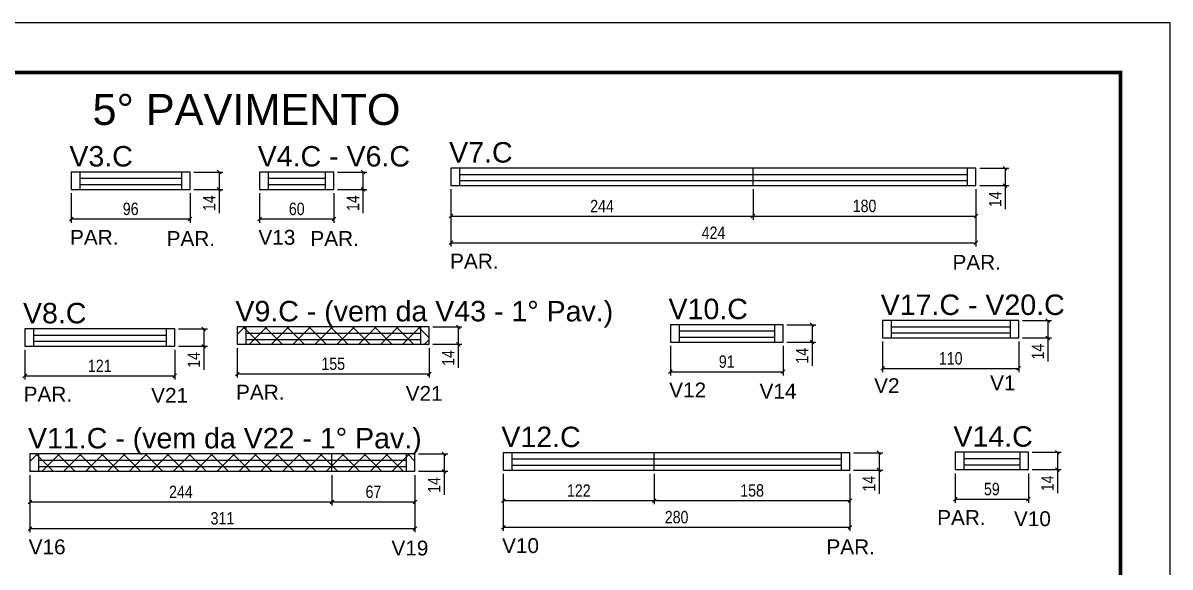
# Model space of a CAD drawing. Extents: x 2489 to 8743, y 745 to 4092.
# Drawn here: x 7817 to 8743, y 2504 to 2944 of the extents above; entities that cross this region are included whole.
import ezdxf

# ---------------------------------------------------------------- set-up
doc = ezdxf.new("R2010")
doc.units = 0
doc.linetypes.add('DASHED', pattern=[0.75, 0.5, -0.25])
for name, color, linetype in [('5', 5, 'Continuous'), ('COTA', 241, 'Continuous'), ('NOMENCLATURA', 7, 'Continuous'), ('Painéis', 200, 'Continuous'), ('SARR_2.2x7', 40, 'Continuous'), ('SARR_EDITAR', 141, 'Continuous')]:
    doc.layers.add(name, color=color, linetype=linetype)
for name, color, linetype, lineweight in [('Folhas', 255, 'Continuous', 9), ('REAPROVEITAMENTO', 251, 'Continuous', 9), ('SARRAFO DE PRESSAO', 251, 'DASHED', 9)]:
    doc.layers.add(name, color=color, linetype=linetype, lineweight=lineweight)
doc.styles.add('ARIAL', font='arial.ttf')
doc.styles.add('COTA TECNICA', font='techl___.ttf', dxfattribs={"height": 10})
doc.styles.add('COTA TECNICA-50', font='techl___.ttf', dxfattribs={"height": 10})
doc.styles.get("Standard").update_dxf_attribs({"font": 'arial.ttf'})
doc.dimstyles.new('COTA PAINEL-50', dxfattribs={"dimtxt": 10, "dimasz": 3, "dimexe": 3, "dimexo": 3, "dimgap": 3, "dimtad": 1, "dimdec": 1, "dimzin": 12, "dimdsep": 46, "dimtxsty": 'COTA TECNICA-50', "dimblk1": 'OBLIQUE', "dimblk2": 'OBLIQUE', "dimsah": 1, "dimcen": 0.9, "dimclrd": 4, "dimclre": 4, "dimclrt": 240, "dimadec": 1, "dimazin": 3, "dimtfac": 1, "dimtdec": 1, "dimtmove": 0, "dimatfit": 3, "dimfxl": 1, "dimtolj": 1, "dimtzin": 12, "dimarcsym": 0})
doc.dimstyles.new('PAINEL', dxfattribs={"dimtxt": 10, "dimasz": 3, "dimexe": 3, "dimexo": 3, "dimgap": 3, "dimtad": 1, "dimdec": 1, "dimzin": 12, "dimdsep": 46, "dimtxsty": 'COTA TECNICA', "dimblk1": 'OBLIQUE', "dimblk2": 'OBLIQUE', "dimsah": 1, "dimcen": 0.9, "dimclrd": 4, "dimclre": 4, "dimclrt": 240, "dimadec": 1, "dimazin": 3, "dimtfac": 1, "dimtdec": 1, "dimtmove": 0, "dimatfit": 3, "dimfxl": 1, "dimtolj": 1, "dimtzin": 12, "dimarcsym": 0})

# ---------------------------------------------------------------- blocks, each defined once
blk = doc.blocks.new('9999999999')
at = {"layer": 'Folhas'}
blk.add_lwpolyline([(98138.98, 34190.21), (99623.98, 34190.21), (99623.98, 35240.21), (98138.98, 35240.21)], close=True, dxfattribs=at)
at = {"layer": 'Folhas', "color": 30, "const_width": 3}
blk.add_lwpolyline([(98213.98, 34230.21), (99583.98, 34230.21), (99583.98, 35200.21), (98213.98, 35200.21)], close=True, dxfattribs=at)
blk = doc.blocks.new('_Oblique')
at = {"color": 0, "linetype": 'ByBlock', "lineweight": -2}
blk.add_line((-0.5, -0.5), (0.5, 0.5), dxfattribs=at)
blk = doc.blocks.new('*D167')
at = {"layer": 'COTA', "color": 4, "linetype": 'ByBlock', "lineweight": -2, "transparency": 16777216}
for p, q in [((7855.54, 2806.07), (7855.54, 2782.2)), ((7951.54, 2806.07), (7951.54, 2782.2)), ((7855.54, 2785.2), (7951.54, 2785.2))]:
    blk.add_line(p, q, dxfattribs=at)
at = {"layer": 'Defpoints', "color": 0, "linetype": 'ByBlock', "transparency": 16777216}
for p in [(7855.54, 2809.07), (7951.54, 2809.07), (7951.54, 2785.2)]:
    blk.add_point(p, dxfattribs=at)
at = {"layer": 'COTA', "color": 4, "linetype": 'ByBlock', "lineweight": -2, "transparency": 16777216, "xscale": 3, "yscale": 3, "zscale": 3, "rotation": 180}
blk.add_blockref('_Oblique', (7855.54, 2785.2), dxfattribs=at)
at = {"layer": 'COTA', "color": 4, "linetype": 'ByBlock', "lineweight": -2, "transparency": 16777216, "xscale": 3, "yscale": 3, "zscale": 3}
blk.add_blockref('_Oblique', (7951.54, 2785.2), dxfattribs=at)
at = {"layer": 'COTA', "color": 240, "linetype": 'ByBlock', "transparency": 16777216, "insert": (7903.54, 2793.33), "char_height": 10, "attachment_point": 5, "style": 'COTA TECNICA-50'}
blk.add_mtext('\\A1;96', dxfattribs=at)
blk = doc.blocks.new('*D168')
at = {"layer": 'COTA', "color": 4, "lineweight": -2, "transparency": 16777216}
for p, q in [((7954.54, 2823.07), (7978.01, 2823.07)), ((7975.01, 2823.07), (7975.01, 2809.07)), ((7954.54, 2809.07), (7978.01, 2809.07)), ((7975.01, 2809.07), (7975.01, 2789.96))]:
    blk.add_line(p, q, dxfattribs=at)
at = {"layer": 'Defpoints', "color": 0, "transparency": 16777216}
for p in [(7951.54, 2823.07), (7951.54, 2809.07), (7975.01, 2809.07)]:
    blk.add_point(p, dxfattribs=at)
at = {"layer": 'COTA', "color": 4, "lineweight": -2, "transparency": 16777216, "xscale": 3, "yscale": 3, "zscale": 3}
for p, rotation in [((7975.01, 2823.07), 90), ((7975.01, 2809.07), 270)]:
    blk.add_blockref('_Oblique', p, dxfattribs=dict(at, rotation=rotation))
at = {"layer": 'COTA', "color": 240, "transparency": 16777216, "insert": (7966.94, 2798.02), "char_height": 10, "attachment_point": 5, "rotation": 90, "style": 'COTA TECNICA'}
blk.add_mtext('\\A1;14', dxfattribs=at)
blk = doc.blocks.new('*D169')
at = {"layer": 'COTA', "color": 4, "linetype": 'ByBlock', "lineweight": -2, "transparency": 16777216}
for p, q in [((7818.06, 2679.4), (7818.06, 2655.53)), ((7939.06, 2679.4), (7939.06, 2655.53)), ((7818.06, 2658.53), (7939.06, 2658.53))]:
    blk.add_line(p, q, dxfattribs=at)
at = {"layer": 'Defpoints', "color": 0, "linetype": 'ByBlock', "transparency": 16777216}
for p in [(7818.06, 2682.4), (7939.06, 2682.4), (7939.06, 2658.53)]:
    blk.add_point(p, dxfattribs=at)
at = {"layer": 'COTA', "color": 4, "linetype": 'ByBlock', "lineweight": -2, "transparency": 16777216, "xscale": 3, "yscale": 3, "zscale": 3, "rotation": 180}
blk.add_blockref('_Oblique', (7818.06, 2658.53), dxfattribs=at)
at = {"layer": 'COTA', "color": 4, "linetype": 'ByBlock', "lineweight": -2, "transparency": 16777216, "xscale": 3, "yscale": 3, "zscale": 3}
blk.add_blockref('_Oblique', (7939.06, 2658.53), dxfattribs=at)
at = {"layer": 'COTA', "color": 240, "linetype": 'ByBlock', "transparency": 16777216, "insert": (7878.56, 2666.58), "char_height": 10, "attachment_point": 5, "style": 'COTA TECNICA-50'}
blk.add_mtext('\\A1;121', dxfattribs=at)
blk = doc.blocks.new('*D170')
at = {"layer": 'COTA', "color": 4, "lineweight": -2, "transparency": 16777216}
for p, q in [((7942.06, 2696.4), (7965.54, 2696.4)), ((7962.54, 2696.4), (7962.54, 2682.4)), ((7942.06, 2682.4), (7965.54, 2682.4)), ((7962.54, 2682.4), (7962.54, 2663.29))]:
    blk.add_line(p, q, dxfattribs=at)
at = {"layer": 'Defpoints', "color": 0, "transparency": 16777216}
for p in [(7939.06, 2696.4), (7939.06, 2682.4), (7962.54, 2682.4)]:
    blk.add_point(p, dxfattribs=at)
at = {"layer": 'COTA', "color": 4, "lineweight": -2, "transparency": 16777216, "xscale": 3, "yscale": 3, "zscale": 3}
for p, rotation in [((7962.54, 2696.4), 90), ((7962.54, 2682.4), 270)]:
    blk.add_blockref('_Oblique', p, dxfattribs=dict(at, rotation=rotation))
at = {"layer": 'COTA', "color": 240, "transparency": 16777216, "insert": (7954.47, 2671.35), "char_height": 10, "attachment_point": 5, "rotation": 90, "style": 'COTA TECNICA'}
blk.add_mtext('\\A1;14', dxfattribs=at)
blk = doc.blocks.new('*D171')
at = {"layer": 'COTA', "color": 4, "linetype": 'ByBlock', "lineweight": -2, "transparency": 16777216}
for p, q in [((8162.23, 2809.22), (8162.23, 2763)), ((8586.23, 2809.22), (8586.23, 2763)), ((8162.23, 2766), (8586.23, 2766))]:
    blk.add_line(p, q, dxfattribs=at)
at = {"layer": 'Defpoints', "color": 0, "linetype": 'ByBlock', "transparency": 16777216}
for p in [(8162.23, 2812.22), (8586.23, 2812.22), (8586.23, 2766)]:
    blk.add_point(p, dxfattribs=at)
at = {"layer": 'COTA', "color": 4, "linetype": 'ByBlock', "lineweight": -2, "transparency": 16777216, "xscale": 3, "yscale": 3, "zscale": 3, "rotation": 180}
blk.add_blockref('_Oblique', (8162.23, 2766), dxfattribs=at)
at = {"layer": 'COTA', "color": 4, "linetype": 'ByBlock', "lineweight": -2, "transparency": 16777216, "xscale": 3, "yscale": 3, "zscale": 3}
blk.add_blockref('_Oblique', (8586.23, 2766), dxfattribs=at)
at = {"layer": 'COTA', "color": 240, "linetype": 'ByBlock', "transparency": 16777216, "insert": (8374.23, 2774.08), "char_height": 10, "attachment_point": 5, "style": 'COTA TECNICA-50'}
blk.add_mtext('\\A1;424', dxfattribs=at)
blk = doc.blocks.new('*D172')
at = {"layer": 'COTA', "color": 4, "lineweight": -2, "transparency": 16777216}
for p, q in [((8589.23, 2826.22), (8612.71, 2826.22)), ((8609.71, 2826.22), (8609.71, 2812.22)), ((8589.23, 2812.22), (8612.71, 2812.22)), ((8609.71, 2812.22), (8609.71, 2793.1))]:
    blk.add_line(p, q, dxfattribs=at)
at = {"layer": 'Defpoints', "color": 0, "transparency": 16777216}
for p in [(8586.23, 2826.22), (8586.23, 2812.22), (8609.71, 2812.22)]:
    blk.add_point(p, dxfattribs=at)
at = {"layer": 'COTA', "color": 4, "lineweight": -2, "transparency": 16777216, "xscale": 3, "yscale": 3, "zscale": 3}
for p, rotation in [((8609.71, 2826.22), 90), ((8609.71, 2812.22), 270)]:
    blk.add_blockref('_Oblique', p, dxfattribs=dict(at, rotation=rotation))
at = {"layer": 'COTA', "color": 240, "transparency": 16777216, "insert": (8601.63, 2801.16), "char_height": 10, "attachment_point": 5, "rotation": 90, "style": 'COTA TECNICA'}
blk.add_mtext('\\A1;14', dxfattribs=at)
blk = doc.blocks.new('*D40')
at = {"layer": 'COTA', "color": 4, "lineweight": -2, "transparency": 16777216}
for p, q in [((8162.23, 2809.22), (8162.23, 2784.56)), ((8406.23, 2809.22), (8406.23, 2784.56)), ((8162.23, 2787.56), (8406.23, 2787.56))]:
    blk.add_line(p, q, dxfattribs=at)
at = {"layer": 'Defpoints', "color": 0, "transparency": 16777216}
for p in [(8162.23, 2812.22), (8406.23, 2812.22), (8406.23, 2787.56)]:
    blk.add_point(p, dxfattribs=at)
at = {"layer": 'COTA', "color": 4, "lineweight": -2, "transparency": 16777216, "xscale": 3, "yscale": 3, "zscale": 3, "rotation": 180}
blk.add_blockref('_Oblique', (8162.23, 2787.56), dxfattribs=at)
at = {"layer": 'COTA', "color": 4, "lineweight": -2, "transparency": 16777216, "xscale": 3, "yscale": 3, "zscale": 3}
blk.add_blockref('_Oblique', (8406.23, 2787.56), dxfattribs=at)
at = {"layer": 'COTA', "color": 240, "transparency": 16777216, "insert": (8284.23, 2795.63), "char_height": 10, "attachment_point": 5, "style": 'COTA TECNICA'}
blk.add_mtext('\\A1;244', dxfattribs=at)
blk = doc.blocks.new('*D41')
at = {"layer": 'COTA', "color": 4, "lineweight": -2, "transparency": 16777216}
for p, q in [((8406.23, 2809.22), (8406.23, 2784.56)), ((8586.23, 2809.22), (8586.23, 2784.56)), ((8406.23, 2787.56), (8586.23, 2787.56))]:
    blk.add_line(p, q, dxfattribs=at)
at = {"layer": 'Defpoints', "color": 0, "transparency": 16777216}
for p in [(8406.23, 2812.22), (8586.23, 2812.22), (8586.23, 2787.56)]:
    blk.add_point(p, dxfattribs=at)
at = {"layer": 'COTA', "color": 4, "lineweight": -2, "transparency": 16777216, "xscale": 3, "yscale": 3, "zscale": 3, "rotation": 180}
blk.add_blockref('_Oblique', (8406.23, 2787.56), dxfattribs=at)
at = {"layer": 'COTA', "color": 4, "lineweight": -2, "transparency": 16777216, "xscale": 3, "yscale": 3, "zscale": 3}
blk.add_blockref('_Oblique', (8586.23, 2787.56), dxfattribs=at)
at = {"layer": 'COTA', "color": 240, "transparency": 16777216, "insert": (8496.23, 2795.68), "char_height": 10, "attachment_point": 5, "style": 'COTA TECNICA'}
blk.add_mtext('\\A1;180', dxfattribs=at)
blk = doc.blocks.new('*D173')
at = {"layer": 'COTA', "color": 4, "linetype": 'ByBlock', "lineweight": -2, "transparency": 16777216}
for p, q in [((8339.42, 2682.75), (8339.42, 2658.88)), ((8430.42, 2682.75), (8430.42, 2658.88)), ((8339.42, 2661.88), (8430.42, 2661.88))]:
    blk.add_line(p, q, dxfattribs=at)
at = {"layer": 'Defpoints', "color": 0, "linetype": 'ByBlock', "transparency": 16777216}
for p in [(8339.42, 2685.75), (8430.42, 2685.75), (8430.42, 2661.88)]:
    blk.add_point(p, dxfattribs=at)
at = {"layer": 'COTA', "color": 4, "linetype": 'ByBlock', "lineweight": -2, "transparency": 16777216, "xscale": 3, "yscale": 3, "zscale": 3, "rotation": 180}
blk.add_blockref('_Oblique', (8339.42, 2661.88), dxfattribs=at)
at = {"layer": 'COTA', "color": 4, "linetype": 'ByBlock', "lineweight": -2, "transparency": 16777216, "xscale": 3, "yscale": 3, "zscale": 3}
blk.add_blockref('_Oblique', (8430.42, 2661.88), dxfattribs=at)
at = {"layer": 'COTA', "color": 240, "linetype": 'ByBlock', "transparency": 16777216, "insert": (8384.92, 2669.96), "char_height": 10, "attachment_point": 5, "style": 'COTA TECNICA-50'}
blk.add_mtext('\\A1;91', dxfattribs=at)
blk = doc.blocks.new('*D174')
at = {"layer": 'COTA', "color": 4, "lineweight": -2, "transparency": 16777216}
for p, q in [((8433.42, 2699.75), (8456.9, 2699.75)), ((8453.9, 2699.75), (8453.9, 2685.75)), ((8433.42, 2685.75), (8456.9, 2685.75)), ((8453.9, 2685.75), (8453.9, 2666.64))]:
    blk.add_line(p, q, dxfattribs=at)
at = {"layer": 'Defpoints', "color": 0, "transparency": 16777216}
for p in [(8430.42, 2699.75), (8430.42, 2685.75), (8453.9, 2685.75)]:
    blk.add_point(p, dxfattribs=at)
at = {"layer": 'COTA', "color": 4, "lineweight": -2, "transparency": 16777216, "xscale": 3, "yscale": 3, "zscale": 3}
for p, rotation in [((8453.9, 2699.75), 90), ((8453.9, 2685.75), 270)]:
    blk.add_blockref('_Oblique', p, dxfattribs=dict(at, rotation=rotation))
at = {"layer": 'COTA', "color": 240, "transparency": 16777216, "insert": (8445.83, 2674.7), "char_height": 10, "attachment_point": 5, "rotation": 90, "style": 'COTA TECNICA'}
blk.add_mtext('\\A1;14', dxfattribs=at)
blk = doc.blocks.new('*D175')
at = {"layer": 'COTA', "color": 4, "linetype": 'ByBlock', "lineweight": -2, "transparency": 16777216}
for p, q in [((7822.12, 2578.4), (7822.12, 2532.18)), ((8133.12, 2578.4), (8133.12, 2532.18)), ((7822.12, 2535.18), (8133.12, 2535.18))]:
    blk.add_line(p, q, dxfattribs=at)
at = {"layer": 'Defpoints', "color": 0, "linetype": 'ByBlock', "transparency": 16777216}
for p in [(7822.12, 2581.4), (8133.12, 2581.4), (8133.12, 2535.18)]:
    blk.add_point(p, dxfattribs=at)
at = {"layer": 'COTA', "color": 4, "linetype": 'ByBlock', "lineweight": -2, "transparency": 16777216, "xscale": 3, "yscale": 3, "zscale": 3, "rotation": 180}
blk.add_blockref('_Oblique', (7822.12, 2535.18), dxfattribs=at)
at = {"layer": 'COTA', "color": 4, "linetype": 'ByBlock', "lineweight": -2, "transparency": 16777216, "xscale": 3, "yscale": 3, "zscale": 3}
blk.add_blockref('_Oblique', (8133.12, 2535.18), dxfattribs=at)
at = {"layer": 'COTA', "color": 240, "linetype": 'ByBlock', "transparency": 16777216, "insert": (7977.62, 2543.4), "char_height": 10, "attachment_point": 5, "style": 'COTA TECNICA-50'}
blk.add_mtext('\\A1;311', dxfattribs=at)
blk = doc.blocks.new('*D176')
at = {"layer": 'COTA', "color": 4, "lineweight": -2, "transparency": 16777216}
for p, q in [((8136.12, 2595.4), (8159.6, 2595.4)), ((8156.6, 2595.4), (8156.6, 2581.4)), ((8136.12, 2581.4), (8159.6, 2581.4)), ((8156.6, 2581.4), (8156.6, 2562.28))]:
    blk.add_line(p, q, dxfattribs=at)
at = {"layer": 'Defpoints', "color": 0, "transparency": 16777216}
for p in [(8133.12, 2595.4), (8133.12, 2581.4), (8156.6, 2581.4)]:
    blk.add_point(p, dxfattribs=at)
at = {"layer": 'COTA', "color": 4, "lineweight": -2, "transparency": 16777216, "xscale": 3, "yscale": 3, "zscale": 3}
for p, rotation in [((8156.6, 2595.4), 90), ((8156.6, 2581.4), 270)]:
    blk.add_blockref('_Oblique', p, dxfattribs=dict(at, rotation=rotation))
at = {"layer": 'COTA', "color": 240, "transparency": 16777216, "insert": (8148.53, 2570.34), "char_height": 10, "attachment_point": 5, "rotation": 90, "style": 'COTA TECNICA'}
blk.add_mtext('\\A1;14', dxfattribs=at)
blk = doc.blocks.new('*D42')
at = {"layer": 'COTA', "color": 4, "lineweight": -2, "transparency": 16777216}
for p, q in [((7822.12, 2578.4), (7822.12, 2553.73)), ((8066.12, 2578.4), (8066.12, 2553.73)), ((7822.12, 2556.73), (8066.12, 2556.73))]:
    blk.add_line(p, q, dxfattribs=at)
at = {"layer": 'Defpoints', "color": 0, "transparency": 16777216}
for p in [(7822.12, 2581.4), (8066.12, 2581.4), (8066.12, 2556.73)]:
    blk.add_point(p, dxfattribs=at)
at = {"layer": 'COTA', "color": 4, "lineweight": -2, "transparency": 16777216, "xscale": 3, "yscale": 3, "zscale": 3, "rotation": 180}
blk.add_blockref('_Oblique', (7822.12, 2556.73), dxfattribs=at)
at = {"layer": 'COTA', "color": 4, "lineweight": -2, "transparency": 16777216, "xscale": 3, "yscale": 3, "zscale": 3}
blk.add_blockref('_Oblique', (8066.12, 2556.73), dxfattribs=at)
at = {"layer": 'COTA', "color": 240, "transparency": 16777216, "insert": (7944.12, 2564.81), "char_height": 10, "attachment_point": 5, "style": 'COTA TECNICA'}
blk.add_mtext('\\A1;244', dxfattribs=at)
blk = doc.blocks.new('*D43')
at = {"layer": 'COTA', "color": 4, "lineweight": -2, "transparency": 16777216}
for p, q in [((8066.12, 2578.4), (8066.12, 2553.73)), ((8133.12, 2578.4), (8133.12, 2553.73)), ((8066.12, 2556.73), (8133.12, 2556.73))]:
    blk.add_line(p, q, dxfattribs=at)
at = {"layer": 'Defpoints', "color": 0, "transparency": 16777216}
for p in [(8066.12, 2581.4), (8133.12, 2581.4), (8133.12, 2556.73)]:
    blk.add_point(p, dxfattribs=at)
at = {"layer": 'COTA', "color": 4, "lineweight": -2, "transparency": 16777216, "xscale": 3, "yscale": 3, "zscale": 3, "rotation": 180}
blk.add_blockref('_Oblique', (8066.12, 2556.73), dxfattribs=at)
at = {"layer": 'COTA', "color": 4, "lineweight": -2, "transparency": 16777216, "xscale": 3, "yscale": 3, "zscale": 3}
blk.add_blockref('_Oblique', (8133.12, 2556.73), dxfattribs=at)
at = {"layer": 'COTA', "color": 240, "transparency": 16777216, "insert": (8099.62, 2564.84), "char_height": 10, "attachment_point": 5, "style": 'COTA TECNICA'}
blk.add_mtext('\\A1;67', dxfattribs=at)
blk = doc.blocks.new('*D148')
at = {"layer": 'COTA', "color": 4, "linetype": 'ByBlock', "lineweight": -2, "transparency": 16777216}
for p, q in [((8204.44, 2579.42), (8204.44, 2533.21)), ((8484.44, 2579.42), (8484.44, 2533.21)), ((8204.44, 2536.21), (8484.44, 2536.21))]:
    blk.add_line(p, q, dxfattribs=at)
at = {"layer": 'Defpoints', "color": 0, "linetype": 'ByBlock', "transparency": 16777216}
for p in [(8204.44, 2582.42), (8484.44, 2582.42), (8484.44, 2536.21)]:
    blk.add_point(p, dxfattribs=at)
at = {"layer": 'COTA', "color": 4, "linetype": 'ByBlock', "lineweight": -2, "transparency": 16777216, "xscale": 3, "yscale": 3, "zscale": 3, "rotation": 180}
blk.add_blockref('_Oblique', (8204.44, 2536.21), dxfattribs=at)
at = {"layer": 'COTA', "color": 4, "linetype": 'ByBlock', "lineweight": -2, "transparency": 16777216, "xscale": 3, "yscale": 3, "zscale": 3}
blk.add_blockref('_Oblique', (8484.44, 2536.21), dxfattribs=at)
at = {"layer": 'COTA', "color": 240, "linetype": 'ByBlock', "transparency": 16777216, "insert": (8344.44, 2544.33), "char_height": 10, "attachment_point": 5, "style": 'COTA TECNICA-50'}
blk.add_mtext('\\A1;280', dxfattribs=at)
blk = doc.blocks.new('*D149')
at = {"layer": 'COTA', "color": 4, "lineweight": -2, "transparency": 16777216}
for p, q in [((8487.44, 2596.42), (8510.91, 2596.42)), ((8507.91, 2596.42), (8507.91, 2582.42)), ((8487.44, 2582.42), (8510.91, 2582.42)), ((8507.91, 2582.42), (8507.91, 2563.31))]:
    blk.add_line(p, q, dxfattribs=at)
at = {"layer": 'Defpoints', "color": 0, "transparency": 16777216}
for p in [(8484.44, 2596.42), (8484.44, 2582.42), (8507.91, 2582.42)]:
    blk.add_point(p, dxfattribs=at)
at = {"layer": 'COTA', "color": 4, "lineweight": -2, "transparency": 16777216, "xscale": 3, "yscale": 3, "zscale": 3}
for p, rotation in [((8507.91, 2596.42), 90), ((8507.91, 2582.42), 270)]:
    blk.add_blockref('_Oblique', p, dxfattribs=dict(at, rotation=rotation))
at = {"layer": 'COTA', "color": 240, "transparency": 16777216, "insert": (8499.84, 2571.36), "char_height": 10, "attachment_point": 5, "rotation": 90, "style": 'COTA TECNICA'}
blk.add_mtext('\\A1;14', dxfattribs=at)
blk = doc.blocks.new('*D34')
at = {"layer": 'COTA', "color": 4, "lineweight": -2, "transparency": 16777216}
for p, q in [((8204.44, 2579.42), (8204.44, 2554.76)), ((8326.44, 2579.42), (8326.44, 2554.76)), ((8204.44, 2557.76), (8326.44, 2557.76))]:
    blk.add_line(p, q, dxfattribs=at)
at = {"layer": 'Defpoints', "color": 0, "transparency": 16777216}
for p in [(8204.44, 2582.42), (8326.44, 2582.42), (8326.44, 2557.76)]:
    blk.add_point(p, dxfattribs=at)
at = {"layer": 'COTA', "color": 4, "lineweight": -2, "transparency": 16777216, "xscale": 3, "yscale": 3, "zscale": 3, "rotation": 180}
blk.add_blockref('_Oblique', (8204.44, 2557.76), dxfattribs=at)
at = {"layer": 'COTA', "color": 4, "lineweight": -2, "transparency": 16777216, "xscale": 3, "yscale": 3, "zscale": 3}
blk.add_blockref('_Oblique', (8326.44, 2557.76), dxfattribs=at)
at = {"layer": 'COTA', "color": 240, "transparency": 16777216, "insert": (8265.44, 2565.82), "char_height": 10, "attachment_point": 5, "style": 'COTA TECNICA'}
blk.add_mtext('\\A1;122', dxfattribs=at)
blk = doc.blocks.new('*D35')
at = {"layer": 'COTA', "color": 4, "lineweight": -2, "transparency": 16777216}
for p, q in [((8326.44, 2579.42), (8326.44, 2554.76)), ((8484.44, 2579.42), (8484.44, 2554.76)), ((8326.44, 2557.76), (8484.44, 2557.76))]:
    blk.add_line(p, q, dxfattribs=at)
at = {"layer": 'Defpoints', "color": 0, "transparency": 16777216}
for p in [(8326.44, 2582.42), (8484.44, 2582.42), (8484.44, 2557.76)]:
    blk.add_point(p, dxfattribs=at)
at = {"layer": 'COTA', "color": 4, "lineweight": -2, "transparency": 16777216, "xscale": 3, "yscale": 3, "zscale": 3, "rotation": 180}
blk.add_blockref('_Oblique', (8326.44, 2557.76), dxfattribs=at)
at = {"layer": 'COTA', "color": 4, "lineweight": -2, "transparency": 16777216, "xscale": 3, "yscale": 3, "zscale": 3}
blk.add_blockref('_Oblique', (8484.44, 2557.76), dxfattribs=at)
at = {"layer": 'COTA', "color": 240, "transparency": 16777216, "insert": (8405.44, 2565.89), "char_height": 10, "attachment_point": 5, "style": 'COTA TECNICA'}
blk.add_mtext('\\A1;158', dxfattribs=at)
blk = doc.blocks.new('*D150')
at = {"layer": 'COTA', "color": 4, "linetype": 'ByBlock', "lineweight": -2, "transparency": 16777216}
for p, q in [((8569.53, 2579.77), (8569.53, 2555.89)), ((8628.53, 2579.77), (8628.53, 2555.89)), ((8569.53, 2558.89), (8628.53, 2558.89))]:
    blk.add_line(p, q, dxfattribs=at)
at = {"layer": 'Defpoints', "color": 0, "linetype": 'ByBlock', "transparency": 16777216}
for p in [(8569.53, 2582.77), (8628.53, 2582.77), (8628.53, 2558.89)]:
    blk.add_point(p, dxfattribs=at)
at = {"layer": 'COTA', "color": 4, "linetype": 'ByBlock', "lineweight": -2, "transparency": 16777216, "xscale": 3, "yscale": 3, "zscale": 3, "rotation": 180}
blk.add_blockref('_Oblique', (8569.53, 2558.89), dxfattribs=at)
at = {"layer": 'COTA', "color": 4, "linetype": 'ByBlock', "lineweight": -2, "transparency": 16777216, "xscale": 3, "yscale": 3, "zscale": 3}
blk.add_blockref('_Oblique', (8628.53, 2558.89), dxfattribs=at)
at = {"layer": 'COTA', "color": 240, "linetype": 'ByBlock', "transparency": 16777216, "insert": (8599.03, 2567.03), "char_height": 10, "attachment_point": 5, "style": 'COTA TECNICA-50'}
blk.add_mtext('\\A1;59', dxfattribs=at)
blk = doc.blocks.new('*D151')
at = {"layer": 'COTA', "color": 4, "lineweight": -2, "transparency": 16777216}
for p, q in [((8631.53, 2596.77), (8655, 2596.77)), ((8652, 2596.77), (8652, 2582.77)), ((8631.53, 2582.77), (8655, 2582.77)), ((8652, 2582.77), (8652, 2563.65))]:
    blk.add_line(p, q, dxfattribs=at)
at = {"layer": 'Defpoints', "color": 0, "transparency": 16777216}
for p in [(8628.53, 2596.77), (8628.53, 2582.77), (8652, 2582.77)]:
    blk.add_point(p, dxfattribs=at)
at = {"layer": 'COTA', "color": 4, "lineweight": -2, "transparency": 16777216, "xscale": 3, "yscale": 3, "zscale": 3}
for p, rotation in [((8652, 2596.77), 90), ((8652, 2582.77), 270)]:
    blk.add_blockref('_Oblique', p, dxfattribs=dict(at, rotation=rotation))
at = {"layer": 'COTA', "color": 240, "transparency": 16777216, "insert": (8643.93, 2571.71), "char_height": 10, "attachment_point": 5, "rotation": 90, "style": 'COTA TECNICA'}
blk.add_mtext('\\A1;14', dxfattribs=at)
blk = doc.blocks.new('*D154')
at = {"layer": 'COTA', "color": 4, "lineweight": -2, "transparency": 16777216}
for p, q in [((8623.79, 2703.14), (8647.27, 2703.14)), ((8644.27, 2703.14), (8644.27, 2689.14)), ((8623.79, 2689.14), (8647.27, 2689.14)), ((8644.27, 2689.14), (8644.27, 2670.02))]:
    blk.add_line(p, q, dxfattribs=at)
at = {"layer": 'Defpoints', "color": 0, "transparency": 16777216}
for p in [(8620.79, 2703.14), (8620.79, 2689.14), (8644.27, 2689.14)]:
    blk.add_point(p, dxfattribs=at)
at = {"layer": 'COTA', "color": 4, "lineweight": -2, "transparency": 16777216, "xscale": 3, "yscale": 3, "zscale": 3}
for p, rotation in [((8644.27, 2703.14), 90), ((8644.27, 2689.14), 270)]:
    blk.add_blockref('_Oblique', p, dxfattribs=dict(at, rotation=rotation))
at = {"layer": 'COTA', "color": 240, "transparency": 16777216, "insert": (8636.19, 2678.08), "char_height": 10, "attachment_point": 5, "rotation": 90, "style": 'COTA TECNICA'}
blk.add_mtext('\\A1;14', dxfattribs=at)
blk = doc.blocks.new('*D38')
at = {"layer": 'COTA', "color": 4, "lineweight": -2, "transparency": 16777216}
for p, q in [((8510.79, 2686.14), (8510.79, 2661.48)), ((8620.79, 2686.14), (8620.79, 2661.48)), ((8510.79, 2664.48), (8620.79, 2664.48))]:
    blk.add_line(p, q, dxfattribs=at)
at = {"layer": 'Defpoints', "color": 0, "transparency": 16777216}
for p in [(8510.79, 2689.14), (8620.79, 2689.14), (8620.79, 2664.48)]:
    blk.add_point(p, dxfattribs=at)
at = {"layer": 'COTA', "color": 4, "lineweight": -2, "transparency": 16777216, "xscale": 3, "yscale": 3, "zscale": 3, "rotation": 180}
blk.add_blockref('_Oblique', (8510.79, 2664.48), dxfattribs=at)
at = {"layer": 'COTA', "color": 4, "lineweight": -2, "transparency": 16777216, "xscale": 3, "yscale": 3, "zscale": 3}
blk.add_blockref('_Oblique', (8620.79, 2664.48), dxfattribs=at)
at = {"layer": 'COTA', "color": 240, "transparency": 16777216, "insert": (8565.79, 2672.58), "char_height": 10, "attachment_point": 5, "style": 'COTA TECNICA'}
blk.add_mtext('\\A1;110', dxfattribs=at)
blk = doc.blocks.new('*D160')
at = {"layer": 'COTA', "color": 4, "linetype": 'ByBlock', "lineweight": -2, "transparency": 16777216}
for p, q in [((7989.63, 2680.99), (7989.63, 2657.11)), ((8144.63, 2680.99), (8144.63, 2657.11)), ((7989.63, 2660.11), (8144.63, 2660.11))]:
    blk.add_line(p, q, dxfattribs=at)
at = {"layer": 'Defpoints', "color": 0, "linetype": 'ByBlock', "transparency": 16777216}
for p in [(7989.63, 2683.99), (8144.63, 2683.99), (8144.63, 2660.11)]:
    blk.add_point(p, dxfattribs=at)
at = {"layer": 'COTA', "color": 4, "linetype": 'ByBlock', "lineweight": -2, "transparency": 16777216, "xscale": 3, "yscale": 3, "zscale": 3, "rotation": 180}
blk.add_blockref('_Oblique', (7989.63, 2660.11), dxfattribs=at)
at = {"layer": 'COTA', "color": 4, "linetype": 'ByBlock', "lineweight": -2, "transparency": 16777216, "xscale": 3, "yscale": 3, "zscale": 3}
blk.add_blockref('_Oblique', (8144.63, 2660.11), dxfattribs=at)
at = {"layer": 'COTA', "color": 240, "linetype": 'ByBlock', "transparency": 16777216, "insert": (8067.13, 2668.22), "char_height": 10, "attachment_point": 5, "style": 'COTA TECNICA-50'}
blk.add_mtext('\\A1;155', dxfattribs=at)
blk = doc.blocks.new('*D161')
at = {"layer": 'COTA', "color": 4, "lineweight": -2, "transparency": 16777216}
for p, q in [((8147.63, 2697.99), (8171.1, 2697.99)), ((8168.1, 2697.99), (8168.1, 2683.99)), ((8147.63, 2683.99), (8171.1, 2683.99)), ((8168.1, 2683.99), (8168.1, 2664.87))]:
    blk.add_line(p, q, dxfattribs=at)
at = {"layer": 'Defpoints', "color": 0, "transparency": 16777216}
for p in [(8144.63, 2697.99), (8144.63, 2683.99), (8168.1, 2683.99)]:
    blk.add_point(p, dxfattribs=at)
at = {"layer": 'COTA', "color": 4, "lineweight": -2, "transparency": 16777216, "xscale": 3, "yscale": 3, "zscale": 3}
for p, rotation in [((8168.1, 2697.99), 90), ((8168.1, 2683.99), 270)]:
    blk.add_blockref('_Oblique', p, dxfattribs=dict(at, rotation=rotation))
at = {"layer": 'COTA', "color": 240, "transparency": 16777216, "insert": (8160.03, 2672.93), "char_height": 10, "attachment_point": 5, "rotation": 90, "style": 'COTA TECNICA'}
blk.add_mtext('\\A1;14', dxfattribs=at)
blk = doc.blocks.new('*D178')
at = {"layer": 'COTA', "color": 4, "linetype": 'ByBlock', "lineweight": -2, "transparency": 16777216}
for p, q in [((8007.66, 2806.07), (8007.66, 2782.2)), ((8067.66, 2806.07), (8067.66, 2782.2)), ((8007.66, 2785.2), (8067.66, 2785.2))]:
    blk.add_line(p, q, dxfattribs=at)
at = {"layer": 'Defpoints', "color": 0, "linetype": 'ByBlock', "transparency": 16777216}
for p in [(8007.66, 2809.07), (8067.66, 2809.07), (8067.66, 2785.2)]:
    blk.add_point(p, dxfattribs=at)
at = {"layer": 'COTA', "color": 4, "linetype": 'ByBlock', "lineweight": -2, "transparency": 16777216, "xscale": 3, "yscale": 3, "zscale": 3, "rotation": 180}
blk.add_blockref('_Oblique', (8007.66, 2785.2), dxfattribs=at)
at = {"layer": 'COTA', "color": 4, "linetype": 'ByBlock', "lineweight": -2, "transparency": 16777216, "xscale": 3, "yscale": 3, "zscale": 3}
blk.add_blockref('_Oblique', (8067.66, 2785.2), dxfattribs=at)
at = {"layer": 'COTA', "color": 240, "linetype": 'ByBlock', "transparency": 16777216, "insert": (8037.66, 2793.3), "char_height": 10, "attachment_point": 5, "style": 'COTA TECNICA-50'}
blk.add_mtext('\\A1;60', dxfattribs=at)
blk = doc.blocks.new('*D179')
at = {"layer": 'COTA', "color": 4, "lineweight": -2, "transparency": 16777216}
for p, q in [((8070.66, 2823.07), (8094.14, 2823.07)), ((8091.14, 2823.07), (8091.14, 2809.07)), ((8070.66, 2809.07), (8094.14, 2809.07)), ((8091.14, 2809.07), (8091.14, 2789.96))]:
    blk.add_line(p, q, dxfattribs=at)
at = {"layer": 'Defpoints', "color": 0, "transparency": 16777216}
for p in [(8067.66, 2823.07), (8067.66, 2809.07), (8091.14, 2809.07)]:
    blk.add_point(p, dxfattribs=at)
at = {"layer": 'COTA', "color": 4, "lineweight": -2, "transparency": 16777216, "xscale": 3, "yscale": 3, "zscale": 3}
for p, rotation in [((8091.14, 2823.07), 90), ((8091.14, 2809.07), 270)]:
    blk.add_blockref('_Oblique', p, dxfattribs=dict(at, rotation=rotation))
at = {"layer": 'COTA', "color": 240, "transparency": 16777216, "insert": (8083.07, 2798.02), "char_height": 10, "attachment_point": 5, "rotation": 90, "style": 'COTA TECNICA'}
blk.add_mtext('\\A1;14', dxfattribs=at)

msp = doc.modelspace()

# ---------------------------------------------------------------- hatches: boundary and pattern name
at = {"layer": 'REAPROVEITAMENTO'}
h = msp.add_hatch(dxfattribs=at)
h.set_pattern_fill('ANSI37', color=256, scale=100, style=0)
h.set_pattern_definition([(45, (-91866.11, -32074.727), (-8.8388348, 8.8388348), []), (135, (-91866.11, -32074.727), (-8.8388348, -8.8388348), [])])
h.paths.add_polyline_path([(8144.63, 2683.99), (8144.63, 2697.99), (7989.63, 2697.99), (7989.63, 2683.99)])
h = msp.add_hatch(dxfattribs=at)
h.set_pattern_fill('ANSI37', color=256, scale=100, style=0)
h.set_pattern_definition([(45, (-92033.613, -32177.315), (-8.8388348, 8.8388348), []), (135, (-92033.613, -32177.315), (-8.8388348, -8.8388348), [])])
h.paths.add_polyline_path([(7822.12, 2595.4), (7822.12, 2581.4), (8133.12, 2581.4), (8133.12, 2595.4)])

# ---------------------------------------------------------------- linework, layer by layer
at = {"layer": 'Painéis'}
for p, q in [((8406.23, 2812.22), (8406.23, 2826.22)), ((8066.12, 2581.4), (8066.12, 2595.4)), ((8326.44, 2582.42), (8326.44, 2596.42))]:
    msp.add_line(p, q, dxfattribs=at)
at = {"layer": 'Painéis', "linetype": 'ByBlock'}
for points in [[(8162.23, 2826.22), (8162.23, 2812.22), (8586.23, 2812.22), (8586.23, 2826.22)], [(7855.54, 2823.07), (7855.54, 2809.07), (7951.54, 2809.07), (7951.54, 2823.07)], [(8007.66, 2823.07), (8007.66, 2809.07), (8067.66, 2809.07), (8067.66, 2823.07)], [(7818.06, 2696.4), (7818.06, 2682.4), (7939.06, 2682.4), (7939.06, 2696.4)], [(7989.63, 2697.99), (7989.63, 2683.99), (8144.63, 2683.99), (8144.63, 2697.99)], [(8339.42, 2699.75), (8339.42, 2685.75), (8430.42, 2685.75), (8430.42, 2699.75)], [(8510.79, 2703.14), (8510.79, 2689.14), (8620.79, 2689.14), (8620.79, 2703.14)], [(7822.12, 2595.4), (7822.12, 2581.4), (8133.12, 2581.4), (8133.12, 2595.4)], [(8204.44, 2596.42), (8204.44, 2582.42), (8484.44, 2582.42), (8484.44, 2596.42)], [(8569.53, 2596.77), (8569.53, 2582.77), (8628.53, 2582.77), (8628.53, 2596.77)]]:
    msp.add_lwpolyline(points, close=True, dxfattribs=at)
at = {"layer": 'SARR_2.2x7', "linetype": 'Continuous'}
for p, q in [((8169.23, 2826.22), (8169.23, 2812.22)), ((8579.23, 2826.22), (8579.23, 2812.22)), ((7862.54, 2823.07), (7862.54, 2809.07)), ((7944.54, 2823.07), (7944.54, 2809.07)), ((8014.66, 2823.07), (8014.66, 2809.07)), ((8060.66, 2823.07), (8060.66, 2809.07)), ((7825.06, 2696.4), (7825.06, 2682.4)), ((7932.06, 2696.4), (7932.06, 2682.4)), ((7996.63, 2697.99), (7996.63, 2683.99)), ((8137.63, 2697.99), (8137.63, 2683.99)), ((8346.42, 2699.75), (8346.42, 2685.75)), ((8423.42, 2699.75), (8423.42, 2685.75)), ((8517.79, 2703.14), (8517.79, 2689.14)), ((8613.79, 2703.14), (8613.79, 2689.14)), ((7829.12, 2595.4), (7829.12, 2581.4)), ((8126.12, 2595.4), (8126.12, 2581.4)), ((8211.44, 2596.42), (8211.44, 2582.42)), ((8477.44, 2596.42), (8477.44, 2582.42)), ((8576.53, 2596.77), (8576.53, 2582.77)), ((8621.53, 2596.77), (8621.53, 2582.77))]:
    msp.add_line(p, q, dxfattribs=at)
at = {"layer": 'SARR_EDITAR', "linetype": 'Continuous'}
for p, q in [((7862.54, 2818.07), (7944.54, 2818.07)), ((8014.66, 2818.07), (8060.66, 2818.07)), ((8169.23, 2821.22), (8406.23, 2821.22)), ((8406.23, 2821.22), (8579.23, 2821.22)), ((7862.54, 2813.07), (7944.54, 2813.07)), ((8014.66, 2813.07), (8060.66, 2813.07)), ((8169.23, 2816.22), (8406.23, 2816.22)), ((8406.23, 2816.22), (8579.23, 2816.22)), ((8517.79, 2698.14), (8613.79, 2698.14)), ((7825.06, 2691.4), (7932.06, 2691.4)), ((7996.63, 2692.99), (8137.63, 2692.99)), ((7996.63, 2687.99), (8137.63, 2687.99)), ((8346.42, 2694.75), (8423.42, 2694.75)), ((8346.42, 2689.75), (8423.42, 2689.75)), ((8517.79, 2693.14), (8613.79, 2693.14)), ((7825.06, 2686.4), (7932.06, 2686.4)), ((7829.12, 2590.4), (8126.12, 2590.4)), ((7829.12, 2585.4), (8126.12, 2585.4)), ((8211.44, 2591.42), (8477.44, 2591.42)), ((8211.44, 2586.42), (8477.44, 2586.42)), ((8576.53, 2591.77), (8621.53, 2591.77)), ((8576.53, 2586.77), (8621.53, 2586.77))]:
    msp.add_line(p, q, dxfattribs=at)

# ---------------------------------------------------------------- block references
at = {"layer": 'SARRAFO DE PRESSAO', "color": 6, "linetype": 'ByBlock'}
msp.add_blockref('9999999999', (-90881.01, -32296.67), dxfattribs=at)

# ---------------------------------------------------------------- texts
at = {"color": 0, "linetype": 'Continuous', "ltscale": 5, "style": 'ARIAL'}
msp.add_text('5° PAVIMENTO', height=25, dxfattribs=at).set_placement((7872.71, 2861.16))
at = {"layer": '5', "linetype": 'Continuous'}
for s, p in [('PAR.', (7854.57, 2764.39)), ('PAR.', (7932.56, 2763.43)), ('V13', (8006.69, 2764.39)), ('PAR.', (8048.68, 2763.43)), ('PAR.', (8161.52, 2745.19)), ('PAR.', (8567.25, 2744.23)), ('PAR.', (7817.09, 2637.72)), ('PAR.', (7988.66, 2639.3)), ('V21', (8125.65, 2638.34)), ('V12', (8338.45, 2641.07)), ('V14', (8411.44, 2640.11)), ('V2', (8503.97, 2644.6)), ('V1', (8597.63, 2646.79)), ('V21', (7920.08, 2636.76)), ('PAR.', (8554.9, 2538.08)), ('V10', (8616.89, 2537.12)), ('V16', (7821.15, 2514.37)), ('V19', (8114.14, 2513.41)), ('V10', (8203.47, 2515.4)), ('PAR.', (8465.46, 2514.44))]:
    msp.add_text(s, height=12, rotation=359.99996, dxfattribs=at).set_placement(p)
at = {"layer": 'NOMENCLATURA', "linetype": 'Continuous'}
for s, p in [('V3.C', (7854.04, 2827.6)), ('V4.C - V6.C', (8006.17, 2827.6)), ('V7.C', (8160.74, 2830.75)), ('V17.C - V20.C', (8509.3, 2707.67)), ('V8.C', (7816.57, 2700.93)), ('V9.C - (vem da V43 - 1° Pav.)', (7988.13, 2702.51)), ('V10.C', (8337.93, 2704.28)), ('V11.C - (vem da V22 - 1° Pav.)', (7820.63, 2599.92)), ('V12.C', (8202.94, 2600.95)), ('V14.C', (8568.03, 2601.29))]:
    msp.add_text(s, height=16.5, dxfattribs=at).set_placement(p)

# ---------------------------------------------------------------- dimensions: what is measured, and where the dimension line sits
at = {"layer": 'COTA'}
for base, p1, p2, picture, middle in [((8609.71, 2812.22), (8586.23, 2826.22), (8586.23, 2812.22), '*D172', (8601.63, 2801.16)), ((7975.01, 2809.07), (7951.54, 2823.07), (7951.54, 2809.07), '*D168', (7966.94, 2798.02)), ((8091.14, 2809.07), (8067.66, 2823.07), (8067.66, 2809.07), '*D179', (8083.07, 2798.02)), ((7962.54, 2682.4), (7939.06, 2696.4), (7939.06, 2682.4), '*D170', (7954.47, 2671.35)), ((8168.1, 2683.99), (8144.63, 2697.99), (8144.63, 2683.99), '*D161', (8160.03, 2672.93)), ((8453.9, 2685.75), (8430.42, 2699.75), (8430.42, 2685.75), '*D174', (8445.83, 2674.7)), ((8644.27, 2689.14), (8620.79, 2703.14), (8620.79, 2689.14), '*D154', (8636.19, 2678.08)), ((8156.6, 2581.4), (8133.12, 2595.4), (8133.12, 2581.4), '*D176', (8148.53, 2570.34)), ((8507.91, 2582.42), (8484.44, 2596.42), (8484.44, 2582.42), '*D149', (8499.84, 2571.36)), ((8652, 2582.77), (8628.53, 2596.77), (8628.53, 2582.77), '*D151', (8643.93, 2571.71))]:
    dim = msp.add_linear_dim(base=base, p1=p1, p2=p2, angle=90, dimstyle='PAINEL', dxfattribs=at)
    dim.commit()
    dim.dimension.update_dxf_attribs({"geometry": picture, "text_midpoint": middle})
at = {"layer": 'COTA', "color": 1, "linetype": 'ByBlock'}
for base, p1, p2, picture, middle in [((7951.54, 2785.2), (7855.54, 2809.07), (7951.54, 2809.07), '*D167', (7903.54, 2793.33)), ((8067.66, 2785.2), (8007.66, 2809.07), (8067.66, 2809.07), '*D178', (8037.66, 2793.3)), ((8586.23, 2766), (8162.23, 2812.22), (8586.23, 2812.22), '*D171', (8374.23, 2774.08)), ((7939.06, 2658.53), (7818.06, 2682.4), (7939.06, 2682.4), '*D169', (7878.56, 2666.58)), ((8144.63, 2660.11), (7989.63, 2683.99), (8144.63, 2683.99), '*D160', (8067.13, 2668.22)), ((8430.42, 2661.88), (8339.42, 2685.75), (8430.42, 2685.75), '*D173', (8384.92, 2669.96)), ((8133.12, 2535.18), (7822.12, 2581.4), (8133.12, 2581.4), '*D175', (7977.62, 2543.4)), ((8484.44, 2536.21), (8204.44, 2582.42), (8484.44, 2582.42), '*D148', (8344.44, 2544.33)), ((8628.53, 2558.89), (8569.53, 2582.77), (8628.53, 2582.77), '*D150', (8599.03, 2567.03))]:
    dim = msp.add_linear_dim(base=base, p1=p1, p2=p2, dimstyle='COTA PAINEL-50', override={"dimarcsym": 1}, dxfattribs=at)
    dim.commit()
    dim.dimension.update_dxf_attribs({"geometry": picture, "text_midpoint": middle})
at = {"layer": 'COTA'}
for base, p1, p2, picture, middle in [((8406.23, 2787.56), (8162.23, 2812.22), (8406.23, 2812.22), '*D40', (8284.23, 2795.63)), ((8586.23, 2787.56), (8406.23, 2812.22), (8586.23, 2812.22), '*D41', (8496.23, 2795.68)), ((8620.79, 2664.48), (8510.79, 2689.14), (8620.79, 2689.14), '*D38', (8565.79, 2672.58)), ((8066.12, 2556.73), (7822.12, 2581.4), (8066.12, 2581.4), '*D42', (7944.12, 2564.81)), ((8133.12, 2556.73), (8066.12, 2581.4), (8133.12, 2581.4), '*D43', (8099.62, 2564.84)), ((8326.44, 2557.76), (8204.44, 2582.42), (8326.44, 2582.42), '*D34', (8265.44, 2565.82)), ((8484.44, 2557.76), (8326.44, 2582.42), (8484.44, 2582.42), '*D35', (8405.44, 2565.89))]:
    dim = msp.add_linear_dim(base=base, p1=p1, p2=p2, dimstyle='PAINEL', dxfattribs=at)
    dim.commit()
    dim.dimension.update_dxf_attribs({"geometry": picture, "text_midpoint": middle})

doc.saveas('drawing.dxf')
